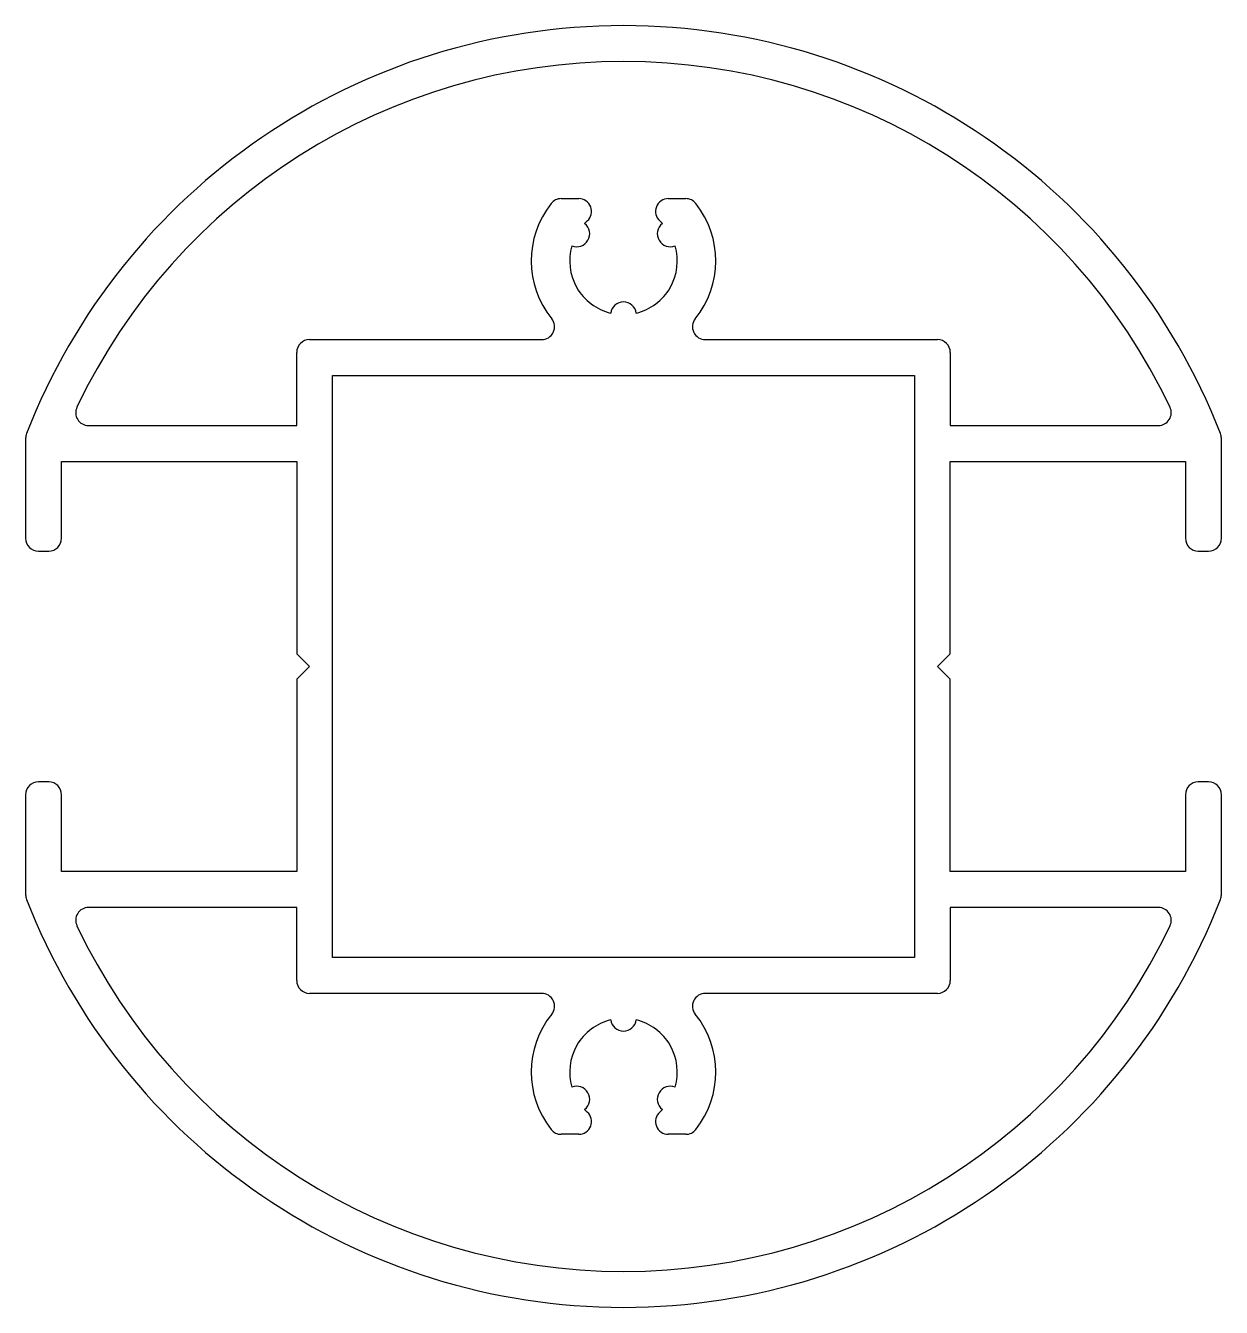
# Model space of a CAD drawing. Extents: x 569.1 to 615.8, y 752.8 to 802.8.
import ezdxf

# ---------------------------------------------------------------- set-up
doc = ezdxf.new("R2010")
doc.units = 0
doc.layers.get('0').update_dxf_attribs({"linetype": 'CONTINUOUS'})

msp = doc.modelspace()

# ---------------------------------------------------------------- linework, layer by layer
for p, q in [((590.011, 796.028), (590.694, 796.028)), ((594.189, 796.028), (594.871, 796.028)), ((580.191, 790.528), (589.251, 790.528)), ((595.632, 790.528), (604.691, 790.528)), ((579.691, 787.178), (579.691, 790.028)), ((605.191, 790.028), (605.191, 787.178)), ((571.57, 787.178), (579.691, 787.178)), ((605.191, 787.178), (613.312, 787.178)), ((569.116, 786.681), (569.116, 782.778)), ((615.766, 782.778), (615.766, 786.681)), ((570.516, 782.778), (570.516, 785.778)), ((570.516, 785.778), (579.691, 785.778)), ((579.691, 785.778), (579.691, 778.278)), ((605.191, 778.278), (605.191, 785.778)), ((605.191, 785.778), (614.366, 785.778)), ((614.366, 785.778), (614.366, 782.778)), ((569.616, 782.278), (570.016, 782.278)), ((614.866, 782.278), (615.266, 782.278)), ((579.691, 778.278), (580.191, 777.778)), ((604.691, 777.778), (605.191, 778.278)), ((580.191, 777.778), (579.691, 777.278)), ((605.191, 777.278), (604.691, 777.778)), ((579.691, 777.278), (579.691, 769.778)), ((605.191, 769.778), (605.191, 777.278)), ((570.016, 773.278), (569.616, 773.278)), ((615.266, 773.278), (614.866, 773.278)), ((569.116, 772.778), (569.116, 768.875)), ((570.516, 769.778), (570.516, 772.778)), ((614.366, 772.778), (614.366, 769.778)), ((615.766, 768.875), (615.766, 772.778)), ((579.691, 769.778), (570.516, 769.778)), ((614.366, 769.778), (605.191, 769.778)), ((579.691, 768.378), (571.57, 768.378)), ((579.691, 765.528), (579.691, 768.378)), ((613.312, 768.378), (605.191, 768.378)), ((605.191, 768.378), (605.191, 765.528)), ((589.251, 765.028), (580.191, 765.028)), ((604.691, 765.028), (595.632, 765.028)), ((590.694, 759.528), (590.011, 759.528)), ((594.871, 759.528), (594.189, 759.528))]:
    msp.add_line(p, q)
at = {"color": 0}
for p, q in [((581.091, 766.428), (581.091, 789.128)), ((581.091, 789.128), (603.791, 789.128)), ((603.791, 789.128), (603.791, 766.428)), ((603.791, 766.428), (581.091, 766.428))]:
    msp.add_line(p, q, dxfattribs=at)
for centre, radius, start, end in [((592.441, 777.778), 25, 21.3092, 158.6908), ((592.441, 777.778), 23.6, 25.3769, 154.6231), ((590.011, 795.528), 0.5, 90, 141.6132), ((590.694, 795.528), 0.5, 312.2358, 90), ((594.189, 795.528), 0.5, 90, 227.7642), ((594.871, 795.528), 0.5, 38.3868, 90), ((592.441, 793.603), 3.6, 141.6132, 218.9063), ((592.441, 793.603), 3.6, 321.0937, 38.3868), ((590.623, 794.653), 0.5, 246.8371, 53.1629), ((592.441, 793.603), 2.1, 132.2358, 136.3257), ((594.26, 794.653), 0.5, 126.8371, 293.1629), ((592.441, 793.603), 2.1, 43.6743, 47.7642), ((592.441, 793.603), 2.1, 163.6743, 256.3257), ((592.441, 793.603), 2.1, 283.6743, 16.3257), ((592.441, 791.503), 0.5, 6.8371, 173.1629), ((589.251, 791.028), 0.5, 270, 38.9063), ((595.632, 791.028), 0.5, 141.0937, 270), ((580.191, 790.028), 0.5, 90, 180), ((604.691, 790.028), 0.5, 0, 90), ((571.57, 787.678), 0.5, 154.6231, 270), ((613.312, 787.678), 0.5, 270, 25.3769), ((569.616, 786.681), 0.5, 158.6908, 180), ((615.266, 786.681), 0.5, 360, 21.3092), ((569.616, 782.778), 0.5, 180, 270), ((570.016, 782.778), 0.5, 270, 0), ((614.866, 782.778), 0.5, 180, 270), ((615.266, 782.778), 0.5, 270, 0), ((569.616, 772.778), 0.5, 90, 180), ((570.016, 772.778), 0.5, 0, 90), ((614.866, 772.778), 0.5, 90, 180), ((615.266, 772.778), 0.5, 0, 90), ((569.616, 768.875), 0.5, 180, 201.3092), ((592.441, 777.778), 25, 201.3092, 338.6908), ((615.266, 768.875), 0.5, 338.6908, 360), ((571.57, 767.878), 0.5, 90, 205.3769), ((613.312, 767.878), 0.5, 334.6231, 90), ((592.441, 777.778), 23.6, 205.3769, 334.6231), ((580.191, 765.528), 0.5, 180, 270), ((604.691, 765.528), 0.5, 270, 0), ((589.251, 764.528), 0.5, 321.0937, 90), ((595.632, 764.528), 0.5, 90, 218.9063), ((592.441, 761.953), 3.6, 141.0937, 218.3868), ((592.441, 761.953), 3.6, 321.6132, 38.9063), ((592.441, 761.953), 2.1, 103.6743, 196.3257), ((592.441, 764.053), 0.5, 186.8371, 353.1629), ((592.441, 761.953), 2.1, 343.6743, 76.3257), ((590.623, 760.903), 0.5, 306.8371, 113.1629), ((594.26, 760.903), 0.5, 66.8371, 233.1629), ((592.441, 761.953), 2.1, 223.6743, 227.7642), ((592.441, 761.953), 2.1, 312.2358, 316.3257), ((590.694, 760.028), 0.5, 270, 47.7642), ((594.189, 760.028), 0.5, 132.2358, 270), ((590.011, 760.028), 0.5, 218.3868, 270), ((594.871, 760.028), 0.5, 270, 321.6132)]:
    msp.add_arc(centre, radius, start, end)

doc.saveas('drawing.dxf')
